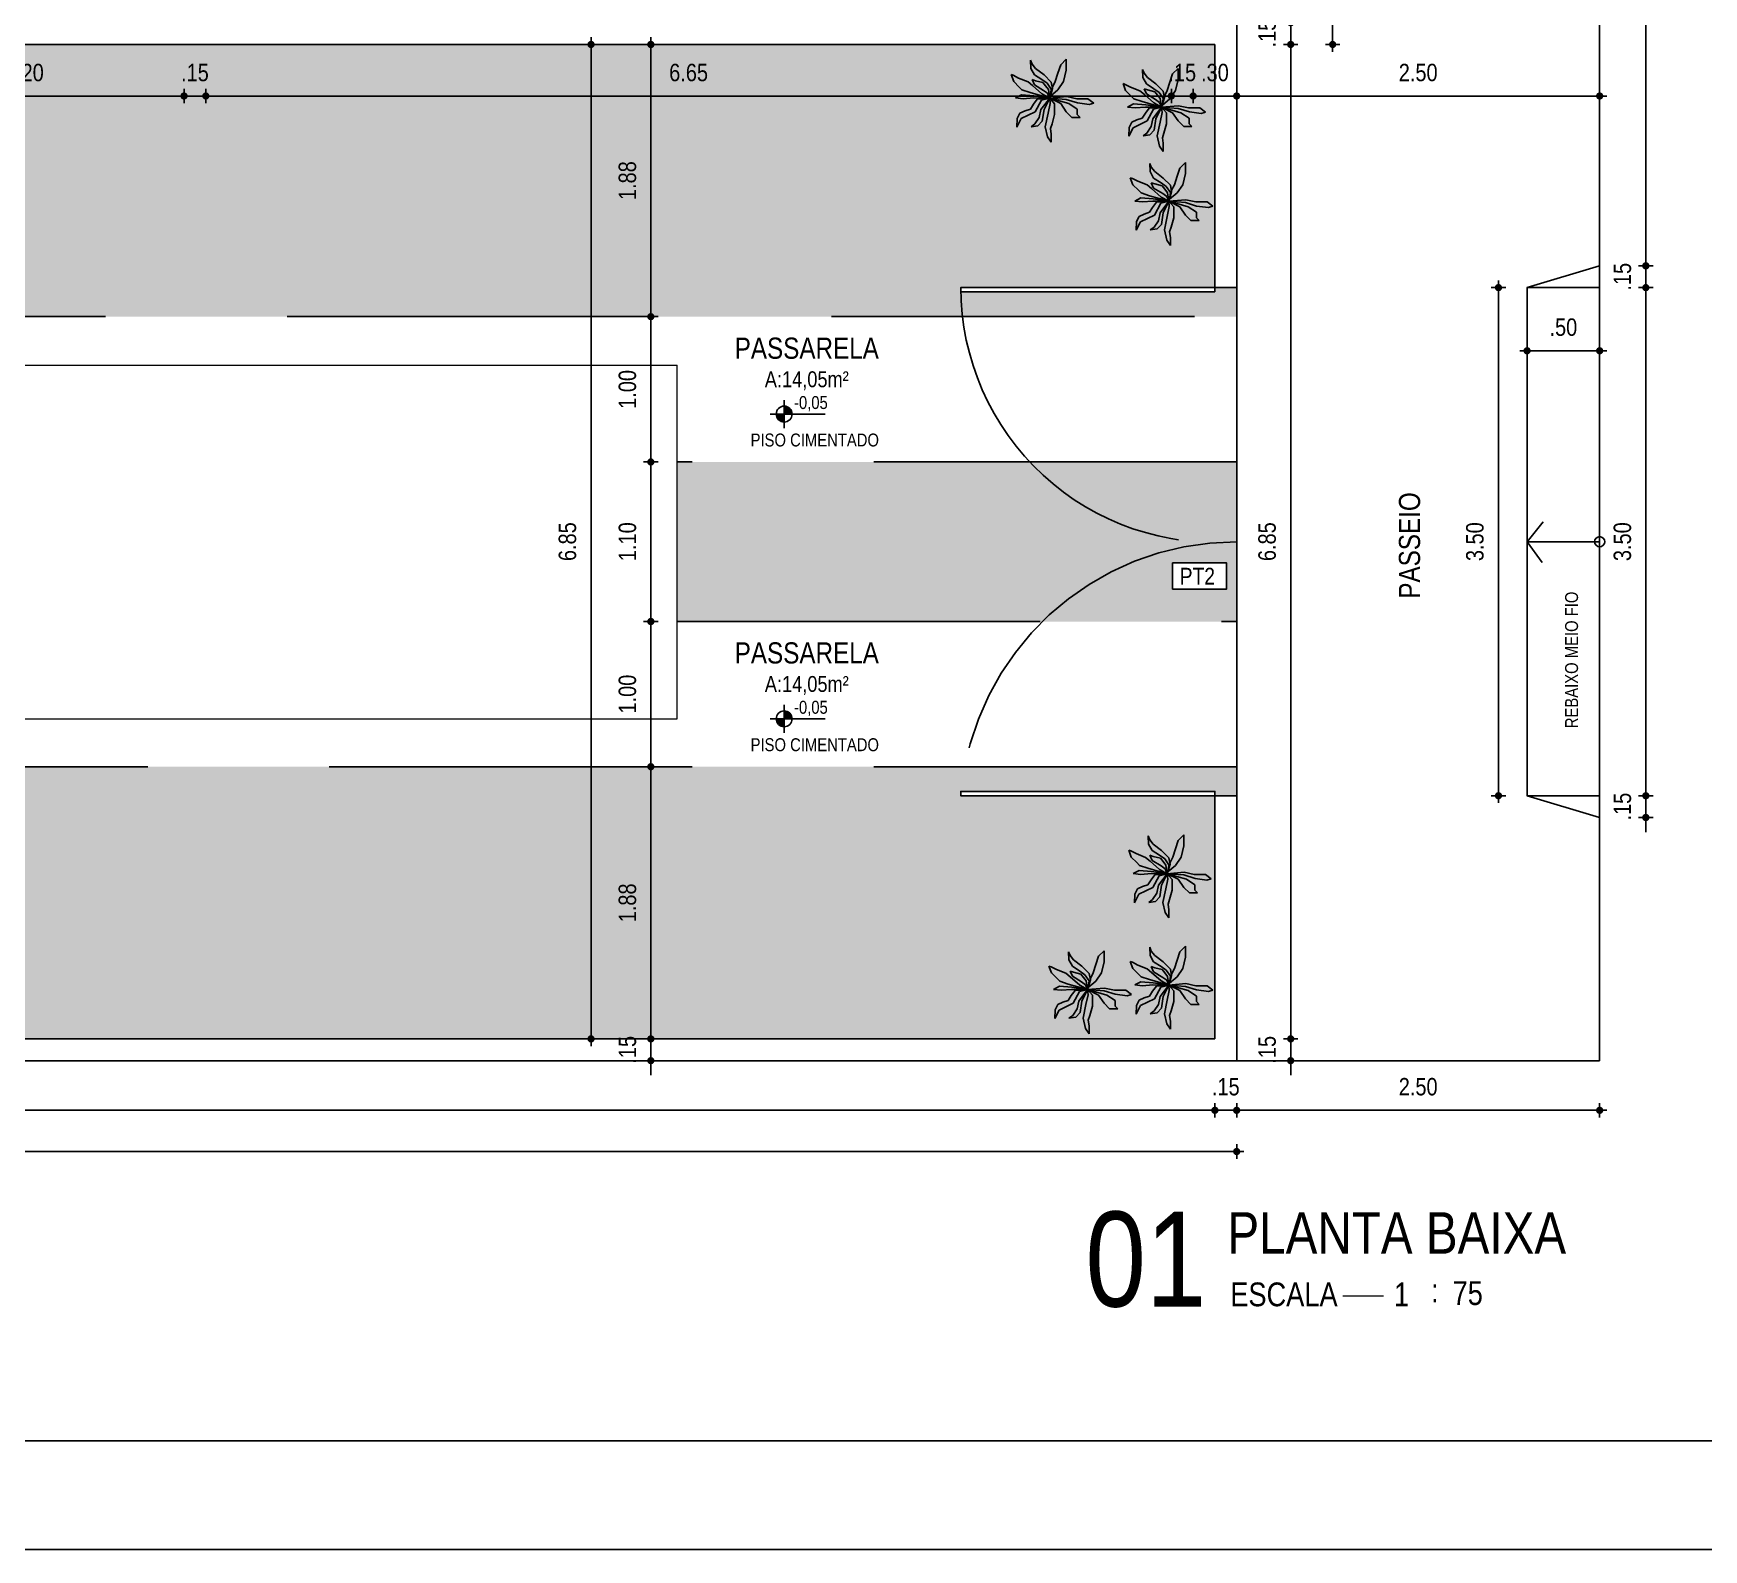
# Model space of a CAD drawing. Header units: millimetres. Extents: x 3955 to 10567, y -112 to 1797.
# Drawn here: x 5277.78 to 5289.28, y 995.98 to 1006.42 of the extents above; entities that cross this region are included whole.
import ezdxf
from ezdxf.enums import TextEntityAlignment as Align

# ---------------------------------------------------------------- set-up
doc = ezdxf.new("R2010")
doc.units = ezdxf.units.MM
doc.header["$LTSCALE"] = 20
doc.linetypes.add('CONTINUO', pattern=[0])
doc.linetypes.add('HIDDEN2', pattern=[0.1875, 0.125, -0.0625])
for name, color, linetype in [('COTA', 7, 'Continuous'), ('DIVERSOS', 1, 'Continuous'), ('E-hatch', 8, 'Continuous'), ('E-txt-g', 3, 'Continuous'), ('E-TXT-Y', 2, 'Continuous'), ('ESQUQDRIA', 2, 'Continuous'), ('LAYER1', 2, 'Continuous'), ('LAYER7', 4, 'Continuous'), ('LINHA PISO', 9, 'Continuous'), ('PAREDE', 5, 'Continuous'), ('pergolado', 8, 'Continuous'), ('URBANIZACAO', 20, 'Continuous')]:
    doc.layers.add(name, color=color, linetype=linetype)
doc.layers.add('E-Lay-9', color=9, linetype='Continuous', lineweight=9)
doc.layers.add('E-Txt-W', color=7, linetype='Continuous', lineweight=20)
doc.styles.add('F2', font='ARIALN.TTF')
doc.styles.add('REG60', font='romans.shx', dxfattribs={"width": 0.8, "height": 0.15})
doc.styles.add('REG80', font='romans.shx', dxfattribs={"width": 0.8, "height": 0.2})
doc.dimstyles.new('ARQUITETURA', dxfattribs={"dimtxt": 0.11, "dimasz": 0.05, "dimexe": 0.1, "dimexo": 0, "dimgap": 0.1, "dimtad": 1, "dimzin": 5, "dimdsep": 46, "dimtxsty": 'F2', "dimblk": 'COTA', "dimcen": 0, "dimse1": 1, "dimse2": 1, "dimadec": 0, "dimazin": 0, "dimtfac": 2, "dimtix": 1, "dimtmove": 2, "dimatfit": 3, "dimldrblk": 'COTA', "dimfxl": 1, "dimtolj": 1, "dimtzin": 5, "dimarcsym": 0})

# ---------------------------------------------------------------- blocks, each defined once
blk = doc.blocks.new('COTA')
at = {"layer": 'COTA'}
for p, q in [((-1, 0), (1, 0)), ((0, 1), (0, -1))]:
    blk.add_line(p, q, dxfattribs=at)
at = {"layer": 'COTA', "const_width": 0.5}
blk.add_lwpolyline([(-0.25, 0, 1), (0.25, 0, 1)], format="xyb", close=True, dxfattribs=at)
blk = doc.blocks.new('*D278')
at = {"color": 0, "lineweight": -2}
blk.add_line((5279.016, 1005.993), (5285.566, 1005.993), dxfattribs=at)
at = {"color": 0, "lineweight": -2, "xscale": 0.05, "yscale": 0.05, "zscale": 0.05, "rotation": 180}
blk.add_blockref('COTA', (5278.966, 1005.993), dxfattribs=at)
at = {"color": 0, "lineweight": -2, "xscale": 0.05, "yscale": 0.05, "zscale": 0.05}
blk.add_blockref('COTA', (5285.616, 1005.993), dxfattribs=at)
at = {"color": 0, "insert": (5282.291, 1006.154), "char_height": 0.12, "attachment_point": 5, "style": 'F2'}
blk.add_mtext('\\A1;6.65', dxfattribs=at)
blk = doc.blocks.new('*D279')
at = {"color": 0, "lineweight": -2}
for p, q in [((5285.566, 1005.993), (5285.516, 1005.993)), ((5285.616, 1005.993), (5285.766, 1005.993)), ((5285.816, 1005.993), (5285.866, 1005.993))]:
    blk.add_line(p, q, dxfattribs=at)
at = {"color": 0, "lineweight": -2, "xscale": 0.05, "yscale": 0.05, "zscale": 0.05}
blk.add_blockref('COTA', (5285.616, 1005.993), dxfattribs=at)
at = {"color": 0, "lineweight": -2, "xscale": 0.05, "yscale": 0.05, "zscale": 0.05, "rotation": 180}
blk.add_blockref('COTA', (5285.766, 1005.993), dxfattribs=at)
at = {"color": 0, "insert": (5285.691, 1006.154), "char_height": 0.12, "attachment_point": 5, "style": 'F2'}
blk.add_mtext('\\A1;.15', dxfattribs=at)
blk = doc.blocks.new('*D280')
at = {"color": 0, "lineweight": -2}
for p, q in [((5285.716, 1005.993), (5285.666, 1005.993)), ((5285.766, 1005.993), (5286.066, 1005.993)), ((5286.116, 1005.993), (5286.166, 1005.993))]:
    blk.add_line(p, q, dxfattribs=at)
at = {"color": 0, "lineweight": -2, "xscale": 0.05, "yscale": 0.05, "zscale": 0.05}
blk.add_blockref('COTA', (5285.766, 1005.993), dxfattribs=at)
at = {"color": 0, "lineweight": -2, "xscale": 0.05, "yscale": 0.05, "zscale": 0.05, "rotation": 180}
blk.add_blockref('COTA', (5286.066, 1005.993), dxfattribs=at)
at = {"color": 0, "insert": (5285.916, 1006.154), "char_height": 0.12, "attachment_point": 5, "style": 'F2'}
blk.add_mtext('\\A1;.30', dxfattribs=at)
blk = doc.blocks.new('*D281')
at = {"color": 0, "lineweight": -2}
blk.add_line((5286.116, 1005.993), (5288.516, 1005.993), dxfattribs=at)
at = {"color": 0, "lineweight": -2, "xscale": 0.05, "yscale": 0.05, "zscale": 0.05, "rotation": 180}
blk.add_blockref('COTA', (5286.066, 1005.993), dxfattribs=at)
at = {"color": 0, "lineweight": -2, "xscale": 0.05, "yscale": 0.05, "zscale": 0.05}
blk.add_blockref('COTA', (5288.566, 1005.993), dxfattribs=at)
at = {"color": 0, "insert": (5287.316, 1006.154), "char_height": 0.12, "attachment_point": 5, "style": 'F2'}
blk.add_mtext('\\A1;2.50', dxfattribs=at)
blk = doc.blocks.new('*D247')
at = {"color": 0, "lineweight": -2}
for p, q in [((5286.438, 1006.548), (5286.438, 1006.598)), ((5286.438, 1006.498), (5286.438, 1006.348)), ((5286.438, 1006.298), (5286.438, 1006.248))]:
    blk.add_line(p, q, dxfattribs=at)
at = {"color": 0, "lineweight": -2, "xscale": 0.05, "yscale": 0.05, "zscale": 0.05}
for p, rotation in [((5286.438, 1006.498), 270), ((5286.438, 1006.348), 90)]:
    blk.add_blockref('COTA', p, dxfattribs=dict(at, rotation=rotation))
at = {"color": 0, "insert": (5286.276, 1006.423), "char_height": 0.12, "attachment_point": 5, "rotation": 90, "style": 'F2'}
blk.add_mtext('\\A1;.15', dxfattribs=at)
blk = doc.blocks.new('*D227')
at = {"color": 0, "lineweight": -2}
blk.add_line((5286.727, 1013.298), (5286.727, 1006.398), dxfattribs=at)
at = {"color": 0, "lineweight": -2, "xscale": 0.05, "yscale": 0.05, "zscale": 0.05}
for p, rotation in [((5286.727, 1013.348), 90), ((5286.727, 1006.348), 270)]:
    blk.add_blockref('COTA', p, dxfattribs=dict(at, rotation=rotation))
at = {"color": 0, "insert": (5286.566, 1009.848), "char_height": 0.12, "attachment_point": 5, "rotation": 90, "style": 'F2'}
blk.add_mtext('\\A1;7.00', dxfattribs=at)
blk = doc.blocks.new('*D248')
at = {"color": 0, "lineweight": -2}
blk.add_line((5276.666, 1005.993), (5278.766, 1005.993), dxfattribs=at)
at = {"color": 0, "lineweight": -2, "xscale": 0.05, "yscale": 0.05, "zscale": 0.05, "rotation": 180}
blk.add_blockref('COTA', (5276.616, 1005.993), dxfattribs=at)
at = {"color": 0, "lineweight": -2, "xscale": 0.05, "yscale": 0.05, "zscale": 0.05}
blk.add_blockref('COTA', (5278.816, 1005.993), dxfattribs=at)
at = {"color": 0, "insert": (5277.716, 1006.154), "char_height": 0.12, "attachment_point": 5, "style": 'F2'}
blk.add_mtext('\\A1;2.20', dxfattribs=at)
blk = doc.blocks.new('*D249')
at = {"color": 0, "lineweight": -2}
for p, q in [((5278.766, 1005.993), (5278.716, 1005.993)), ((5278.816, 1005.993), (5278.966, 1005.993)), ((5279.016, 1005.993), (5279.066, 1005.993))]:
    blk.add_line(p, q, dxfattribs=at)
at = {"color": 0, "lineweight": -2, "xscale": 0.05, "yscale": 0.05, "zscale": 0.05}
blk.add_blockref('COTA', (5278.816, 1005.993), dxfattribs=at)
at = {"color": 0, "lineweight": -2, "xscale": 0.05, "yscale": 0.05, "zscale": 0.05, "rotation": 180}
blk.add_blockref('COTA', (5278.966, 1005.993), dxfattribs=at)
at = {"color": 0, "insert": (5278.891, 1006.154), "char_height": 0.12, "attachment_point": 5, "style": 'F2'}
blk.add_mtext('\\A1;.15', dxfattribs=at)
blk = doc.blocks.new('*D295')
at = {"color": 0, "lineweight": -2}
blk.add_line((5261.266, 999.006), (5285.866, 999.006), dxfattribs=at)
at = {"color": 0, "lineweight": -2, "xscale": 0.05, "yscale": 0.05, "zscale": 0.05, "rotation": 180}
blk.add_blockref('COTA', (5261.216, 999.006), dxfattribs=at)
at = {"color": 0, "lineweight": -2, "xscale": 0.05, "yscale": 0.05, "zscale": 0.05}
blk.add_blockref('COTA', (5285.916, 999.006), dxfattribs=at)
at = {"color": 0, "insert": (5273.566, 999.168), "char_height": 0.12, "attachment_point": 5, "style": 'F2'}
blk.add_mtext('\\A1;24.70', dxfattribs=at)
blk = doc.blocks.new('*D296')
at = {"color": 0, "lineweight": -2}
for p, q in [((5285.866, 999.006), (5285.816, 999.006)), ((5285.916, 999.006), (5286.066, 999.006)), ((5286.116, 999.006), (5286.166, 999.006))]:
    blk.add_line(p, q, dxfattribs=at)
at = {"color": 0, "lineweight": -2, "xscale": 0.05, "yscale": 0.05, "zscale": 0.05}
blk.add_blockref('COTA', (5285.916, 999.006), dxfattribs=at)
at = {"color": 0, "lineweight": -2, "xscale": 0.05, "yscale": 0.05, "zscale": 0.05, "rotation": 180}
blk.add_blockref('COTA', (5286.066, 999.006), dxfattribs=at)
at = {"color": 0, "insert": (5285.991, 999.168), "char_height": 0.12, "attachment_point": 5, "style": 'F2'}
blk.add_mtext('\\A1;.15', dxfattribs=at)
blk = doc.blocks.new('*D297')
at = {"color": 0, "lineweight": -2}
blk.add_line((5286.116, 999.006), (5288.516, 999.006), dxfattribs=at)
at = {"color": 0, "lineweight": -2, "xscale": 0.05, "yscale": 0.05, "zscale": 0.05, "rotation": 180}
blk.add_blockref('COTA', (5286.066, 999.006), dxfattribs=at)
at = {"color": 0, "lineweight": -2, "xscale": 0.05, "yscale": 0.05, "zscale": 0.05}
blk.add_blockref('COTA', (5288.566, 999.006), dxfattribs=at)
at = {"color": 0, "insert": (5287.316, 999.168), "char_height": 0.12, "attachment_point": 5, "style": 'F2'}
blk.add_mtext('\\A1;2.50', dxfattribs=at)
blk = doc.blocks.new('*D302')
at = {"color": 0, "lineweight": -2}
blk.add_line((5286.438, 1006.298), (5286.438, 999.548), dxfattribs=at)
at = {"color": 0, "lineweight": -2, "xscale": 0.05, "yscale": 0.05, "zscale": 0.05}
for p, rotation in [((5286.438, 1006.348), 90), ((5286.438, 999.498), 270)]:
    blk.add_blockref('COTA', p, dxfattribs=dict(at, rotation=rotation))
at = {"color": 0, "insert": (5286.276, 1002.923), "char_height": 0.12, "attachment_point": 5, "rotation": 90, "style": 'F2'}
blk.add_mtext('\\A1;6.85', dxfattribs=at)
blk = doc.blocks.new('*D303')
at = {"color": 0, "lineweight": -2}
for p, q in [((5286.438, 999.548), (5286.438, 999.598)), ((5286.438, 999.498), (5286.438, 999.348)), ((5286.438, 999.298), (5286.438, 999.248))]:
    blk.add_line(p, q, dxfattribs=at)
at = {"color": 0, "lineweight": -2, "xscale": 0.05, "yscale": 0.05, "zscale": 0.05}
for p, rotation in [((5286.438, 999.498), 270), ((5286.438, 999.348), 90)]:
    blk.add_blockref('COTA', p, dxfattribs=dict(at, rotation=rotation))
at = {"color": 0, "insert": (5286.276, 999.423), "char_height": 0.12, "attachment_point": 5, "rotation": 90, "style": 'F2'}
blk.add_mtext('\\A1;.15', dxfattribs=at)
blk = doc.blocks.new('TXT-AMB75')
at = {"layer": 'E-txt-g', "style": 'REG80', "width": 0.8, "flags": 8}
blk.add_attdef('TXT', text='', height=0.2, dxfattribs=at).set_placement((0.005, 0.296), align=Align.CENTER)
at = {"layer": 'E-Txt-W', "style": 'REG60', "width": 0.8, "flags": 8}
blk.add_attdef('TXT', text='', height=0.15, dxfattribs=at).set_placement((0.005, 0.027), align=Align.CENTER)
blk = doc.blocks.new('NIVEL')
at = {"layer": 'DIVERSOS'}
h = blk.add_hatch(color=7, dxfattribs=at)
h.paths.add_polyline_path([(0, 0.137, 0.414214), (-0.137, 0), (0, 0)])
h.paths.add_polyline_path([(0, 0), (0, -0.137, 0.414214), (0.137, 0)])
at = {"layer": 'DIVERSOS', "color": 7}
for p, q in [((0.709, 0), (-0.242, 0)), ((0, 0.242), (0, -0.242))]:
    blk.add_line(p, q, dxfattribs=at)
blk.add_circle((0, 0), 0.137, dxfattribs=at)
blk = doc.blocks.new('*D325')
at = {"color": 0, "lineweight": -2}
blk.add_line((5261.116, 998.722), (5286.016, 998.722), dxfattribs=at)
at = {"color": 0, "lineweight": -2, "xscale": 0.05, "yscale": 0.05, "zscale": 0.05, "rotation": 180}
blk.add_blockref('COTA', (5261.066, 998.722), dxfattribs=at)
at = {"color": 0, "lineweight": -2, "xscale": 0.05, "yscale": 0.05, "zscale": 0.05}
blk.add_blockref('COTA', (5286.066, 998.722), dxfattribs=at)
at = {"color": 0, "insert": (5273.566, 998.884), "char_height": 0.12, "attachment_point": 5, "style": 'F2'}
blk.add_mtext('\\A1;25.00', dxfattribs=at)
blk = doc.blocks.new('*D326')
at = {"color": 0, "lineweight": -2}
for p, q in [((5282.031, 999.548), (5282.031, 999.598)), ((5282.031, 999.348), (5282.031, 999.498)), ((5282.031, 999.298), (5282.031, 999.248))]:
    blk.add_line(p, q, dxfattribs=at)
at = {"color": 0, "lineweight": -2, "xscale": 0.05, "yscale": 0.05, "zscale": 0.05}
for p, rotation in [((5282.031, 999.498), 270), ((5282.031, 999.348), 90)]:
    blk.add_blockref('COTA', p, dxfattribs=dict(at, rotation=rotation))
at = {"color": 0, "insert": (5281.87, 999.423), "char_height": 0.12, "attachment_point": 5, "rotation": 90, "style": 'F2'}
blk.add_mtext('\\A1;.15', dxfattribs=at)
blk = doc.blocks.new('*D327')
at = {"color": 0, "lineweight": -2}
blk.add_line((5282.031, 999.548), (5282.031, 1001.323), dxfattribs=at)
at = {"color": 0, "lineweight": -2, "xscale": 0.05, "yscale": 0.05, "zscale": 0.05}
for p, rotation in [((5282.031, 1001.373), 90), ((5282.031, 999.498), 270)]:
    blk.add_blockref('COTA', p, dxfattribs=dict(at, rotation=rotation))
at = {"color": 0, "insert": (5281.87, 1000.435), "char_height": 0.12, "attachment_point": 5, "rotation": 90, "style": 'F2'}
blk.add_mtext('\\A1;1.88', dxfattribs=at)
blk = doc.blocks.new('*D328')
at = {"color": 0, "lineweight": -2}
blk.add_line((5282.031, 1001.423), (5282.031, 1002.323), dxfattribs=at)
at = {"color": 0, "lineweight": -2, "xscale": 0.05, "yscale": 0.05, "zscale": 0.05}
for p, rotation in [((5282.031, 1002.373), 90), ((5282.031, 1001.373), 270)]:
    blk.add_blockref('COTA', p, dxfattribs=dict(at, rotation=rotation))
at = {"color": 0, "insert": (5281.87, 1001.873), "char_height": 0.12, "attachment_point": 5, "rotation": 90, "style": 'F2'}
blk.add_mtext('\\A1;1.00', dxfattribs=at)
blk = doc.blocks.new('*D329')
at = {"color": 0, "lineweight": -2}
blk.add_line((5282.031, 1002.423), (5282.031, 1003.422), dxfattribs=at)
at = {"color": 0, "lineweight": -2, "xscale": 0.05, "yscale": 0.05, "zscale": 0.05}
for p, rotation in [((5282.031, 1003.472), 90), ((5282.031, 1002.373), 270)]:
    blk.add_blockref('COTA', p, dxfattribs=dict(at, rotation=rotation))
at = {"color": 0, "insert": (5281.87, 1002.923), "char_height": 0.12, "attachment_point": 5, "rotation": 90, "style": 'F2'}
blk.add_mtext('\\A1;1.10', dxfattribs=at)
blk = doc.blocks.new('*D330')
at = {"color": 0, "lineweight": -2}
blk.add_line((5282.031, 1003.522), (5282.031, 1004.423), dxfattribs=at)
at = {"color": 0, "lineweight": -2, "xscale": 0.05, "yscale": 0.05, "zscale": 0.05}
for p, rotation in [((5282.031, 1004.473), 90), ((5282.031, 1003.472), 270)]:
    blk.add_blockref('COTA', p, dxfattribs=dict(at, rotation=rotation))
at = {"color": 0, "insert": (5281.87, 1003.972), "char_height": 0.12, "attachment_point": 5, "rotation": 90, "style": 'F2'}
blk.add_mtext('\\A1;1.00', dxfattribs=at)
blk = doc.blocks.new('*D331')
at = {"color": 0, "lineweight": -2}
blk.add_line((5282.031, 1004.523), (5282.031, 1006.298), dxfattribs=at)
at = {"color": 0, "lineweight": -2, "xscale": 0.05, "yscale": 0.05, "zscale": 0.05}
for p, rotation in [((5282.031, 1006.348), 90), ((5282.031, 1004.473), 270)]:
    blk.add_blockref('COTA', p, dxfattribs=dict(at, rotation=rotation))
at = {"color": 0, "insert": (5281.87, 1005.41), "char_height": 0.12, "attachment_point": 5, "rotation": 90, "style": 'F2'}
blk.add_mtext('\\A1;1.88', dxfattribs=at)
blk = doc.blocks.new('*D332')
at = {"color": 0, "lineweight": -2}
blk.add_line((5281.619, 999.548), (5281.619, 1006.298), dxfattribs=at)
at = {"color": 0, "lineweight": -2, "xscale": 0.05, "yscale": 0.05, "zscale": 0.05}
for p, rotation in [((5281.619, 1006.348), 90), ((5281.619, 999.498), 270)]:
    blk.add_blockref('COTA', p, dxfattribs=dict(at, rotation=rotation))
at = {"color": 0, "insert": (5281.457, 1002.923), "char_height": 0.12, "attachment_point": 5, "rotation": 90, "style": 'F2'}
blk.add_mtext('\\A1;6.85', dxfattribs=at)
blk = doc.blocks.new('IND_DES')
at = {"layer": 'E-Txt-W', "color": 7}
blk.add_line((0.0269, -0.2428), (0.1984, -0.2428), dxfattribs=at)
at = {"layer": 'E-txt-g', "color": 7, "style": 'F2'}
for s, p in [('ESCALA', (-0.4463, -0.2864)), ('1', (0.2426, -0.2864)), (':', (0.3988, -0.2706))]:
    blk.add_text(s, height=0.1, dxfattribs=at).set_placement(p)
blk.add_attdef('ESCALA', (0.4897, -0.2812), '', height=0.1, dxfattribs=at)
at = {"layer": 'E-Txt-W', "color": 6, "style": 'F2'}
blk.add_attdef('00', text='', height=0.4, dxfattribs=at).set_placement((-0.7083, -0.2881), align=Align.CENTER)
at = {"layer": 'E-TXT-Y', "color": 7, "style": 'F2'}
for tag, p in [('PROJETO', (-0.4563, 0.1829)), ('DESENHO', (-0.4582, -0.0658))]:
    blk.add_attdef(tag, p, '', height=0.175, dxfattribs=at)
blk = doc.blocks.new('*D453')
at = {"color": 0, "lineweight": -2}
for p, q in [((5288.884, 1001.223), (5288.884, 1001.273)), ((5288.884, 1001.023), (5288.884, 1001.173)), ((5288.884, 1000.973), (5288.884, 1000.923))]:
    blk.add_line(p, q, dxfattribs=at)
at = {"color": 0, "lineweight": -2, "xscale": 0.05, "yscale": 0.05, "zscale": 0.05}
for p, rotation in [((5288.884, 1001.173), 270), ((5288.884, 1001.023), 90)]:
    blk.add_blockref('COTA', p, dxfattribs=dict(at, rotation=rotation))
at = {"color": 0, "insert": (5288.723, 1001.098), "char_height": 0.12, "attachment_point": 5, "rotation": 90, "style": 'F2'}
blk.add_mtext('\\A1;.15', dxfattribs=at)
blk = doc.blocks.new('*D454')
at = {"color": 0, "lineweight": -2}
blk.add_line((5288.884, 1001.223), (5288.884, 1004.623), dxfattribs=at)
at = {"color": 0, "lineweight": -2, "xscale": 0.05, "yscale": 0.05, "zscale": 0.05}
for p, rotation in [((5288.884, 1004.673), 90), ((5288.884, 1001.173), 270)]:
    blk.add_blockref('COTA', p, dxfattribs=dict(at, rotation=rotation))
at = {"color": 0, "insert": (5288.723, 1002.923), "char_height": 0.12, "attachment_point": 5, "rotation": 90, "style": 'F2'}
blk.add_mtext('\\A1;3.50', dxfattribs=at)
blk = doc.blocks.new('*D455')
at = {"color": 0, "lineweight": -2}
for p, q in [((5288.884, 1004.873), (5288.884, 1004.923)), ((5288.884, 1004.673), (5288.884, 1004.823)), ((5288.884, 1004.623), (5288.884, 1004.573))]:
    blk.add_line(p, q, dxfattribs=at)
at = {"color": 0, "lineweight": -2, "xscale": 0.05, "yscale": 0.05, "zscale": 0.05}
for p, rotation in [((5288.884, 1004.823), 270), ((5288.884, 1004.673), 90)]:
    blk.add_blockref('COTA', p, dxfattribs=dict(at, rotation=rotation))
at = {"color": 0, "insert": (5288.723, 1004.748), "char_height": 0.12, "attachment_point": 5, "rotation": 90, "style": 'F2'}
blk.add_mtext('\\A1;.15', dxfattribs=at)
blk = doc.blocks.new('*D456')
at = {"color": 0, "lineweight": -2}
blk.add_line((5288.884, 1004.873), (5288.884, 1008.498), dxfattribs=at)
at = {"color": 0, "lineweight": -2, "xscale": 0.05, "yscale": 0.05, "zscale": 0.05}
for p, rotation in [((5288.884, 1008.548), 90), ((5288.884, 1004.823), 270)]:
    blk.add_blockref('COTA', p, dxfattribs=dict(at, rotation=rotation))
at = {"color": 0, "insert": (5288.723, 1006.685), "char_height": 0.12, "attachment_point": 5, "rotation": 90, "style": 'F2'}
blk.add_mtext('\\A1;3.73', dxfattribs=at)
blk = doc.blocks.new('*D461')
at = {"color": 0, "lineweight": -2}
blk.add_line((5288.516, 1004.238), (5288.116, 1004.238), dxfattribs=at)
at = {"color": 0, "lineweight": -2, "xscale": 0.05, "yscale": 0.05, "zscale": 0.05, "rotation": 180}
blk.add_blockref('COTA', (5288.066, 1004.238), dxfattribs=at)
at = {"color": 0, "lineweight": -2, "xscale": 0.05, "yscale": 0.05, "zscale": 0.05}
blk.add_blockref('COTA', (5288.566, 1004.238), dxfattribs=at)
at = {"color": 0, "insert": (5288.316, 1004.4), "char_height": 0.12, "attachment_point": 5, "style": 'F2'}
blk.add_mtext('\\A1;.50', dxfattribs=at)
blk = doc.blocks.new('*D462')
at = {"color": 0, "lineweight": -2}
blk.add_line((5287.869, 1004.623), (5287.869, 1001.223), dxfattribs=at)
at = {"color": 0, "lineweight": -2, "xscale": 0.05, "yscale": 0.05, "zscale": 0.05}
for p, rotation in [((5287.869, 1004.673), 90), ((5287.869, 1001.173), 270)]:
    blk.add_blockref('COTA', p, dxfattribs=dict(at, rotation=rotation))
at = {"color": 0, "insert": (5287.707, 1002.923), "char_height": 0.12, "attachment_point": 5, "rotation": 90, "style": 'F2'}
blk.add_mtext('\\A1;3.50', dxfattribs=at)
blk = doc.blocks.new('vegetação01')
at = {"color": 8}
for p, q in [((-0.038, 0.278), (-0.054, 0.208)), ((-0.014, 0.315), (-0.038, 0.278)), ((-0.019, 0.22), (-0.014, 0.259)), ((-0.014, 0.259), (-0.014, 0.315)), ((-0.22, 0.152), (-0.25, 0.21)), ((-0.25, 0.21), (-0.247, 0.15)), ((-0.247, 0.15), (-0.229, 0.114)), ((-0.124, 0.105), (-0.22, 0.152)), ((-0.105, 0.201), (-0.152, 0.208)), ((-0.152, 0.208), (-0.126, 0.188)), ((-0.126, 0.188), (-0.096, 0.144)), ((-0.075, 0.169), (-0.105, 0.201)), ((-0.096, 0.144), (-0.084, 0.09)), ((-0.063, 0.09), (-0.075, 0.169)), ((-0.054, 0.208), (-0.035, 0.114)), ((-0.008, 0.188), (-0.019, 0.22)), ((0.009, 0.124), (-0.008, 0.188)), ((0.009, 0.049), (0.009, 0.124)), ((0.09, 0.105), (0.128, 0.143)), ((0.128, 0.143), (0.185, 0.143)), ((0.185, 0.143), (0.166, 0.124)), ((0.166, 0.124), (0.166, 0.086)), ((-0.259, 0.009), (-0.206, 0.015)), ((-0.217, -0.013), (-0.259, 0.009)), ((-0.229, 0.114), (-0.194, 0.098)), ((-0.206, 0.015), (-0.135, 0.009)), ((-0.194, 0.098), (-0.157, 0.086)), ((-0.024, 0.01), (-0.158, -0.028)), ((-0.157, 0.086), (-0.136, 0.052)), ((-0.136, 0.052), (-0.11, 0.017)), ((-0.135, 0.009), (-0.024, 0.01)), ((-0.024, 0.01), (-0.133, -0.006)), ((-0.08, 0.024), (-0.124, 0.105)), ((-0.11, 0.017), (-0.024, 0.01)), ((-0.084, 0.09), (-0.024, 0.01)), ((-0.024, 0.01), (-0.08, 0.024)), ((-0.078, -0.019), (-0.024, 0.01)), ((-0.024, 0.01), (-0.063, 0.09)), ((-0.024, 0.01), (-0.038, -0.023)), ((-0.035, 0.114), (-0.021, 0.047)), ((-0.033, -0.049), (-0.024, 0.01)), ((-0.024, 0.01), (0.009, 0.049)), ((-0.024, 0.01), (0.052, 0.048)), ((0.109, 0.048), (-0.024, 0.01)), ((-0.021, 0.047), (-0.024, 0.01)), ((-0.024, 0.01), (0.09, 0.019)), ((-0.024, 0.01), (-0.005, -0.056)), ((0.093, 0), (-0.024, 0.01)), ((0.052, 0.048), (0.09, 0.105)), ((0.09, 0.019), (0.167, 0.043)), ((0.162, 0.015), (0.093, 0)), ((0.166, 0.086), (0.109, 0.048)), ((0.239, 0.015), (0.162, 0.015)), ((0.167, 0.043), (0.249, 0.054)), ((0.279, 0.045), (0.239, 0.015)), ((0.249, 0.054), (0.279, 0.045)), ((-0.272, -0.104), (-0.29, -0.152)), ((-0.234, -0.066), (-0.272, -0.104)), ((-0.238, -0.128), (-0.173, -0.102)), ((-0.215, -0.047), (-0.234, -0.066)), ((-0.133, -0.006), (-0.217, -0.013)), ((-0.158, -0.028), (-0.215, -0.047)), ((-0.173, -0.102), (-0.143, -0.077)), ((-0.129, -0.081), (-0.145, -0.117)), ((-0.145, -0.117), (-0.121, -0.109)), ((-0.143, -0.077), (-0.078, -0.019)), ((-0.066, -0.043), (-0.129, -0.081)), ((-0.121, -0.109), (-0.071, -0.096)), ((-0.077, -0.117), (-0.042, -0.092)), ((-0.071, -0.096), (-0.052, -0.073)), ((-0.038, -0.023), (-0.066, -0.043)), ((-0.014, -0.1), (-0.063, -0.15)), ((-0.052, -0.073), (-0.033, -0.049)), ((-0.042, -0.092), (-0.014, -0.051)), ((-0.014, -0.051), (-0.019, -0.004)), ((-0.019, -0.004), (0.033, -0.047)), ((-0.005, -0.056), (-0.014, -0.1)), ((0.014, -0.104), (-0.005, -0.066)), ((0.033, -0.162), (0.014, -0.104)), ((0.033, -0.047), (0.071, -0.104)), ((0.071, -0.104), (0.09, -0.181)), ((-0.29, -0.152), (-0.275, -0.147)), ((-0.275, -0.147), (-0.238, -0.128)), ((-0.156, -0.25), (-0.154, -0.194)), ((-0.145, -0.224), (-0.156, -0.25)), ((-0.154, -0.194), (-0.129, -0.15)), ((-0.121, -0.194), (-0.145, -0.224)), ((-0.129, -0.15), (-0.077, -0.117)), ((-0.063, -0.15), (-0.121, -0.194)), ((0.052, -0.219), (0.033, -0.162)), ((0.09, -0.257), (0.052, -0.219)), ((0.09, -0.181), (0.09, -0.257))]:
    blk.add_line(p, q, dxfattribs=at)

msp = doc.modelspace()

# ---------------------------------------------------------------- hatches: boundary and pattern name
at = {"layer": 'E-hatch'}
h = msp.add_hatch(dxfattribs=at)
h.set_pattern_fill('GRASS', color=256, scale=0.005, angle=180, style=0)
h.set_pattern_definition([(270, (0, 0), (0.0898025, -0.0898025), [0.0238125, -0.1557925]), (225, (0, 0), (0.0898025612, -0.0898025612), [0.0238125, -0.1031875]), (315, (0, 0), (0.0898025612, 0.0898025612), [0.0238125, -0.1031875])])
h.paths.add_polyline_path([(5272.026, 1004.473), (5284.177, 1004.473, -0.02427), (5284.166, 1004.643), (5284.166, 1004.643), (5284.166, 1004.673), (5285.916, 1004.673), (5285.916, 1006.348), (5272.466, 1006.348), (5272.466, 1005.348), (5272.436, 1005.348), (5272.436, 1005.348, -0.435466), (5271.566, 1006.348), (5261.216, 1006.348), (5261.216, 999.498), (5285.916, 999.498), (5285.916, 1001.173), (5284.166, 1001.173), (5284.166, 1001.203), (5284.168, 1001.203, -0.022534), (5284.193, 1001.373), (5272.026, 1001.373), (5272.026, 1002.373), (5272.769, 1002.373), (5272.769, 1003.472), (5272.026, 1003.472)])
h.paths.add_polyline_path([(5268.72, 1002.628, -1), (5268.61, 1002.628, -1)], flags=16)
h.paths.add_polyline_path([(5272.436, 1005.348), (5272.436, 1006.348), (5271.566, 1006.348, 0.435466)], flags=17)
h.paths.add_polyline_path([(5271.84, 1006.106), (5271.84, 1006.286), (5272.211, 1006.286), (5272.211, 1006.106)], flags=16)
h.paths.add_polyline_path([(5282.212, 1003.472), (5282.212, 1002.373), (5284.727, 1002.373, -0.176763), (5285.916, 1002.917, -0.206463), (5284.64, 1003.472)], flags=17)
h.paths.add_polyline_path([(5284.64, 1003.472, 0.206463), (5285.916, 1002.917, -0.019694), (5286.066, 1002.923), (5286.066, 1003.472)])
h.paths.add_polyline_path([(5284.727, 1002.373), (5286.066, 1002.373), (5286.066, 1002.923, -0.021384), (5285.916, 1002.917, 0.176763)])
h.paths.add_polyline_path([(5285.625, 1002.597), (5285.625, 1002.777), (5285.996, 1002.777), (5285.996, 1002.597)], flags=16)
h.paths.add_polyline_path([(5286.066, 1004.473), (5286.066, 1004.673), (5285.916, 1004.673), (5285.916, 1004.643), (5284.166, 1004.643, 0.02427), (5284.177, 1004.473)])
h.paths.add_polyline_path([(5285.916, 1001.203), (5285.916, 1001.173), (5286.066, 1001.173), (5286.066, 1001.373), (5284.193, 1001.373, 0.022534), (5284.168, 1001.203)])
h.paths.add_polyline_path([(5261.022, 1006.035), (5261.253, 1006.035), (5261.253, 1006.264), (5261.022, 1006.264)], flags=9)
h.paths.add_polyline_path([(5262.491, 1006.035), (5262.792, 1006.035), (5262.792, 1006.264), (5262.491, 1006.264)], flags=24)
h.paths.add_polyline_path([(5264.022, 1006.035), (5264.253, 1006.035), (5264.253, 1006.264), (5264.022, 1006.264)], flags=24)
h.paths.add_polyline_path([(5265.566, 1006.035), (5265.866, 1006.035), (5265.866, 1006.264), (5265.566, 1006.264)], flags=24)
h.paths.add_polyline_path([(5267.172, 1006.035), (5267.403, 1006.035), (5267.403, 1006.264), (5267.172, 1006.264)], flags=24)
h.paths.add_polyline_path([(5267.812, 1006.035), (5268.112, 1006.035), (5268.112, 1006.264), (5267.812, 1006.264)], flags=24)
h.paths.add_polyline_path([(5268.522, 1006.035), (5268.753, 1006.035), (5268.753, 1006.264), (5268.522, 1006.264)], flags=24)
h.paths.add_polyline_path([(5269.162, 1006.035), (5269.462, 1006.035), (5269.462, 1006.264), (5269.162, 1006.264)], flags=24)
h.paths.add_polyline_path([(5275.748, 1006.03), (5276.076, 1006.03), (5276.076, 1006.28), (5275.748, 1006.28)], flags=24)
h.paths.add_polyline_path([(5276.412, 1006.03), (5276.663, 1006.03), (5276.663, 1006.28), (5276.412, 1006.28)], flags=24)
h.paths.add_polyline_path([(5282.127, 1006.03), (5282.455, 1006.03), (5282.455, 1006.28), (5282.127, 1006.28)], flags=24)
h.paths.add_polyline_path([(5285.562, 1006.03), (5285.813, 1006.03), (5285.813, 1006.28), (5285.562, 1006.28)], flags=24)
h.paths.add_polyline_path([(5285.787, 1006.03), (5286.038, 1006.03), (5286.038, 1006.28), (5285.787, 1006.28)], flags=9)
h.paths.add_polyline_path([(5274.905, 1006.176), (5274.905, 1006.427), (5274.655, 1006.427), (5274.655, 1006.176)], flags=9)
h.paths.add_polyline_path([(5276.986, 1006.294), (5276.986, 1006.545), (5276.737, 1006.545), (5276.737, 1006.294)], flags=9)
h.paths.add_polyline_path([(5272.522, 1006.035), (5272.753, 1006.035), (5272.753, 1006.264), (5272.522, 1006.264)], flags=24)
h.paths.add_polyline_path([(5273.803, 1006.03), (5274.131, 1006.03), (5274.131, 1006.28), (5273.803, 1006.28)], flags=24)
h.paths.add_polyline_path([(5275.162, 1006.03), (5275.413, 1006.03), (5275.413, 1006.28), (5275.162, 1006.28)], flags=24)
h.paths.add_polyline_path([(5269.862, 1006.03), (5270.113, 1006.03), (5270.113, 1006.28), (5269.862, 1006.28)], flags=24)
h.paths.add_polyline_path([(5271.153, 1006.03), (5271.481, 1006.03), (5271.481, 1006.28), (5271.153, 1006.28)], flags=24)
h.paths.add_polyline_path([(5277.553, 1006.03), (5277.881, 1006.03), (5277.881, 1006.28), (5277.553, 1006.28)], flags=24)
h.paths.add_polyline_path([(5278.762, 1006.03), (5279.013, 1006.03), (5279.013, 1006.28), (5278.762, 1006.28)], flags=24)
h.paths.add_polyline_path([(5268.283, 1002.963), (5269.359, 1002.963), (5269.359, 1003.238), (5268.283, 1003.238)], flags=24)
h.paths.add_polyline_path([(5268.464, 1002.758), (5269.178, 1002.758), (5269.178, 1002.955), (5268.464, 1002.955)], flags=24)
h.paths.add_polyline_path([(5268.397, 1002.425), (5269.327, 1002.425), (5269.327, 1002.563), (5268.397, 1002.563)], flags=24)
h.paths.add_polyline_path([(5268.706, 1002.618), (5268.992, 1002.618), (5268.992, 1002.779), (5268.706, 1002.779)], flags=24)
h.paths.add_polyline_path([(5271.859, 1006.105), (5272.16, 1006.105), (5272.16, 1006.282), (5271.859, 1006.282)], flags=24)
h.paths.add_polyline_path([(5285.645, 1002.599), (5285.945, 1002.599), (5285.945, 1002.772), (5285.645, 1002.772)], flags=8)

# ---------------------------------------------------------------- linework, layer by layer
at = {"color": 8}
msp.add_line((5286.066, 1004.673), (5286.066, 1001.173), dxfattribs=at)
at = {"color": 2}
msp.add_lwpolyline([(5238.391, 995.98), (5304.268, 995.98), (5304.268, 1040.53), (5238.391, 1040.53)], close=True, dxfattribs=at)
at = {"color": 1}
msp.add_lwpolyline([(5240.266, 1039.78), (5303.518, 1039.78), (5303.518, 996.73), (5240.266, 996.73)], close=True, dxfattribs=at)
at = {"color": 8}
for points in [[(5285.916, 1004.643), (5284.166, 1004.643), (5284.166, 1004.673), (5285.916, 1004.673)], [(5285.916, 1001.173), (5284.166, 1001.173), (5284.166, 1001.203), (5285.916, 1001.203)]]:
    msp.add_lwpolyline(points, close=True, dxfattribs=at)
at = {"color": 6}
msp.add_lwpolyline([(5285.625, 1002.777), (5285.996, 1002.777), (5285.996, 1002.597), (5285.625, 1002.597)], close=True, dxfattribs=at)
at = {"color": 8, "linetype": 'HIDDEN2'}
for centre, radius, start, end in [((5285.922, 1004.673), 1.756, 180, 274.7066), ((5286.066, 1001.016), 1.906, 90, 175.2934)]:
    msp.add_arc(centre, radius, start, end, dxfattribs=at)
at = {"layer": 'E-Lay-9', "color": 8, "linetype": 'CONTINUO'}
for p, q in [((5274.895, 1004.14), (5282.212, 1004.14)), ((5282.212, 1001.702), (5282.212, 1004.14)), ((5274.895, 1001.702), (5282.212, 1001.702))]:
    msp.add_line(p, q, dxfattribs=at)
at = {"layer": 'ESQUQDRIA', "color": 8, "ltscale": 0.5}
for q in [(5288.178, 1003.059), (5288.566, 1002.923), (5288.171, 1002.779)]:
    msp.add_line((5288.066, 1002.923), q, dxfattribs=at)
msp.add_circle((5288.566, 1002.923), 0.0349, dxfattribs=at)
at = {"layer": 'LAYER1', "color": 8, "linetype": 'Continuous'}
for p, q in [((5288.566, 999.348), (5288.566, 1013.348)), ((5286.066, 999.348), (5288.566, 999.348))]:
    msp.add_line(p, q, dxfattribs=at)
msp.add_lwpolyline([(5288.566, 1001.023), (5288.066, 1001.173), (5288.566, 1001.173), (5288.066, 1001.173), (5288.066, 1004.673), (5288.566, 1004.673), (5288.066, 1004.673), (5288.566, 1004.823)], dxfattribs=at)
at = {"layer": 'PAREDE', "color": 5, "linetype": 'Continuous'}
for p, q in [((5286.066, 1006.498), (5286.066, 1006.348)), ((5272.466, 1006.348), (5285.916, 1006.348)), ((5272.466, 1006.348), (5285.916, 1006.348)), ((5285.916, 1006.348), (5285.916, 1004.673)), ((5286.066, 1006.348), (5286.066, 1004.673)), ((5285.916, 1004.673), (5286.066, 1004.673)), ((5285.916, 1001.173), (5286.066, 1001.173)), ((5285.916, 1001.173), (5286.066, 1001.173)), ((5285.916, 1001.173), (5285.916, 999.498)), ((5286.066, 1001.173), (5286.066, 999.348)), ((5261.216, 999.498), (5285.916, 999.498)), ((5261.066, 999.348), (5286.066, 999.348)), ((5261.066, 999.348), (5286.066, 999.348))]:
    msp.add_line(p, q, dxfattribs=at)
at = {"layer": 'pergolado', "linetype": 'HIDDEN2'}
for points in [[(5272.769, 1003.472), (5272.026, 1003.472), (5272.026, 1004.473), (5286.066, 1004.473), (5286.066, 1003.472), (5282.212, 1003.472)], [(5282.212, 1002.373), (5286.066, 1002.373), (5286.066, 1001.373), (5272.026, 1001.373), (5272.026, 1002.373), (5272.769, 1002.373)]]:
    msp.add_lwpolyline(points, dxfattribs=at)

# ---------------------------------------------------------------- block references
ref = msp.add_blockref('TXT-AMB75', (5283.101, 1003.967), dxfattribs=dict(xscale=0.7290000000000001, yscale=0.7290000000000001, zscale=0.7290000000000001))
ref.add_attrib('TXT', 'PASSARELA', dxfattribs={"layer": 'E-txt-g', "color": 2, "height": 0.1458, "style": 'F2'}).set_placement((5283.105, 1004.183), align=Align.CENTER)
ref.add_attrib('TXT', 'A:14,05m²', dxfattribs={"layer": 'E-Txt-W', "height": 0.1094, "style": 'F2'}).set_placement((5283.105, 1003.987), align=Align.CENTER)
ref = msp.add_blockref('TXT-AMB75', (5283.101, 1001.868), dxfattribs=dict(xscale=0.7290000000000001, yscale=0.7290000000000001, zscale=0.7290000000000001))
ref.add_attrib('TXT', 'PASSARELA', dxfattribs={"layer": 'E-txt-g', "color": 2, "height": 0.1458, "style": 'F2'}).set_placement((5283.105, 1002.084), align=Align.CENTER)
ref.add_attrib('TXT', 'A:14,05m²', dxfattribs={"layer": 'E-Txt-W', "height": 0.1094, "style": 'F2'}).set_placement((5283.105, 1001.888), align=Align.CENTER)
ref = msp.add_blockref('IND_DES', (5286.752, 998.125), dxfattribs=dict(xscale=1.636240131907927, yscale=1.636240131907927, zscale=1.636240131907927))
ref.add_attrib('00', '01', dxfattribs={"layer": 'E-Txt-W', "height": 0.6545, "style": 'F2'}).set_placement((5285.441, 997.654), align=Align.CENTER)
ref.add_attrib('DESENHO', 'PLANTA BAIXA', (5286.002, 998.018), dxfattribs={"layer": 'E-TXT-Y', "color": 2, "height": 0.28634, "style": 'F2'})
ref.add_attrib('ESCALA', '75', (5287.553, 997.665), dxfattribs={"layer": 'E-txt-g', "color": 7, "height": 0.1636, "style": 'F2'})
at = {"layer": 'LAYER7', "color": 7, "linetype": 'Continuous', "xscale": -0.3985866620477118, "yscale": 0.3985866620477118, "zscale": 0.3985866620477118, "rotation": 180}
for p in [(5282.949, 1003.802), (5282.949, 1001.703)]:
    msp.add_blockref('NIVEL', p, dxfattribs=at)
at = {"layer": 'LINHA PISO', "color": 8, "linetype": 'HIDDEN2', "ltscale": 0.5}
ref = msp.add_blockref('TXT-AMB75', (5287.545, 1002.893), dxfattribs=dict(at, xscale=0.7290000000000001, yscale=0.7290000000000001, zscale=0.7290000000000001, rotation=90))
ref.add_attrib('TXT', 'PASSEIO', dxfattribs={"layer": 'E-txt-g', "color": 2, "height": 0.1458, "rotation": 90, "style": 'F2'}).set_placement((5287.329, 1002.897), align=Align.CENTER)
at = {"layer": 'URBANIZACAO', "xscale": -1, "rotation": 180}
for p in [(5284.802, 1005.989), (5285.573, 1005.926), (5285.623, 1005.278), (5285.612, 1000.646), (5285.623, 999.879), (5285.063, 999.848)]:
    msp.add_blockref('vegetação01', p, dxfattribs=at)

# ---------------------------------------------------------------- texts
at = {"layer": 'LAYER1', "color": 7, "linetype": 'Continuous', "style": 'F2'}
for s, height, p in [('-0,05', 0.0891, (5283.017, 1003.926)), ('PISO CIMENTADO', 0.08906, (5282.718, 1003.668)), ('-0,05', 0.0891, (5283.017, 1001.827)), ('PISO CIMENTADO', 0.08906, (5282.718, 1001.569))]:
    msp.add_text(s, height=height, dxfattribs=at).set_placement(p, align=Align.TOP_LEFT)
at = {"layer": 'LAYER1', "color": 6, "linetype": 'Continuous', "style": 'F2'}
msp.add_text('PT2', height=0.1154, dxfattribs=at).set_placement((5285.674, 1002.743), align=Align.TOP_LEFT)
at = {"layer": 'LAYER1', "color": 7, "linetype": 'Continuous', "style": 'F2'}
msp.add_text('REBAIXO MEIO FIO', height=0.08906, rotation=90, dxfattribs=at).set_placement((5288.328, 1001.638), align=Align.TOP_LEFT)

# ---------------------------------------------------------------- dimensions: what is measured, and where the dimension line sits
at = {"color": 4}
for base, p1, p2, angle, picture, middle in [((5286.727, 1006.348), (5286.066, 1013.348), (5286.066, 1006.348), 270, '*D227', (5286.566, 1009.848)), ((5288.884445061, 1008.547652508), (5288.565754999, 1004.822652508), (5288.565754999, 1008.547652508), 90, '*D456', (5288.723176303, 1006.685152508)), ((5286.438, 1006.348), (5286.066, 1006.498), (5286.066, 1006.348), 270, '*D247', (5286.276, 1006.423)), ((5281.619, 1006.348), (5285.916, 999.498), (5285.916, 1006.348), 90, '*D332', (5281.457, 1002.923)), ((5282.031326206, 1006.347652508), (5282.254207156, 1004.472652508), (5282.031326206, 1006.347652508), 90, '*D331', (5281.870057447, 1005.410152508)), ((5286.438, 999.498), (5285.916, 1006.348), (5285.916, 999.498), 90, '*D302', (5286.276, 1002.923)), ((5288.884, 1004.823), (5288.566, 1004.673), (5288.566, 1004.823), 90, '*D455', (5288.723, 1004.748)), ((5287.869, 1001.173), (5288.066, 1004.673), (5288.066, 1001.173), 90, '*D462', (5287.707, 1002.923)), ((5288.884, 1004.673), (5288.566, 1001.173), (5288.566, 1004.673), 90, '*D454', (5288.723, 1002.923)), ((5282.031, 1004.473), (5282.212, 1003.472), (5282.254, 1004.473), 90, '*D330', (5281.87, 1003.972)), ((5282.031, 1003.472), (5282.212, 1002.373), (5282.212, 1003.472), 90, '*D329', (5281.87, 1002.923)), ((5282.031, 1002.373), (5282.031, 1001.373), (5282.212, 1002.373), 90, '*D328', (5281.87, 1001.873)), ((5282.031326206, 1001.372652508), (5282.119200398, 999.497652508), (5282.031326206, 1001.372652508), 90, '*D327', (5281.870057447, 1000.435152508)), ((5288.884, 1001.173), (5288.566, 1001.023), (5288.566, 1001.173), 90, '*D453', (5288.723, 1001.098)), ((5282.031, 999.498), (5282.119, 999.348), (5282.119, 999.498), 90, '*D326', (5281.87, 999.423)), ((5286.438, 999.348), (5285.916, 999.498), (5286.066, 999.348), 90, '*D303', (5286.276, 999.423))]:
    dim = msp.add_linear_dim(base=base, p1=p1, p2=p2, angle=angle, dimstyle='ARQUITETURA', override={"dimtxt": 0.12, "dimfxl": 0.1, "dimfxlon": 1}, dxfattribs=at)
    dim.commit()
    dim.dimension.update_dxf_attribs({"geometry": picture, "text_midpoint": middle})
for base, p1, p2, picture, middle in [((5278.816, 1005.993), (5276.616, 1006.38), (5278.816, 1006.38), '*D248', (5277.716, 1006.154)), ((5278.966, 1005.993), (5278.816, 1006.38), (5278.966, 1006.401), '*D249', (5278.891, 1006.154)), ((5285.616, 1005.993), (5278.966, 1006.38), (5285.616, 1006.38), '*D278', (5282.291, 1006.154)), ((5285.766, 1005.993), (5285.616, 1006.38), (5285.766, 1006.38), '*D279', (5285.691, 1006.154)), ((5286.066, 1005.993), (5285.766, 1006.38), (5286.066, 1006.38), '*D280', (5285.916, 1006.154)), ((5288.566, 1005.993), (5286.066, 1006.38), (5288.566, 1006.23), '*D281', (5287.316, 1006.154)), ((5288.066, 1004.238), (5288.566, 1004.673), (5288.066, 1004.673), '*D461', (5288.316, 1004.4)), ((5285.916, 999.006), (5261.216, 999.498), (5285.916, 999.498), '*D295', (5273.566, 999.168)), ((5286.066, 999.006), (5285.916, 999.498), (5286.066, 999.348), '*D296', (5285.991, 999.168)), ((5286.066, 998.722), (5261.066, 999.348), (5286.066, 999.348), '*D325', (5273.566, 998.884)), ((5288.566, 999.006), (5286.066, 999.348), (5288.566, 999.348), '*D297', (5287.316, 999.168))]:
    dim = msp.add_linear_dim(base=base, p1=p1, p2=p2, dimstyle='ARQUITETURA', override={"dimtxt": 0.12, "dimfxl": 0.1, "dimfxlon": 1}, dxfattribs=at)
    dim.commit()
    dim.dimension.update_dxf_attribs({"geometry": picture, "text_midpoint": middle})

doc.saveas('drawing.dxf')
